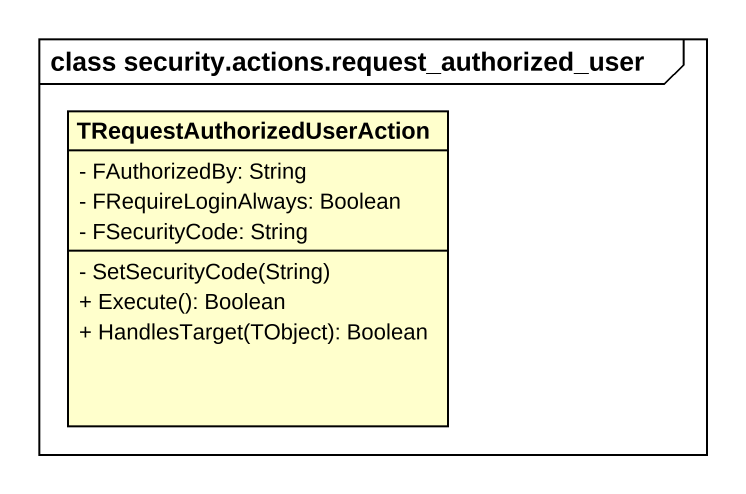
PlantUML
@startuml
mainframe class security.actions.request_authorized_user
hide circle
hide empty members
skinparam classAttributeIconSize 0
class TRequestAuthorizedUserAction {
  - FAuthorizedBy: String
  - FRequireLoginAlways: Boolean
  - FSecurityCode: String
  - SetSecurityCode(String)
  + Execute(): Boolean
  + HandlesTarget(TObject): Boolean
}
@enduml
